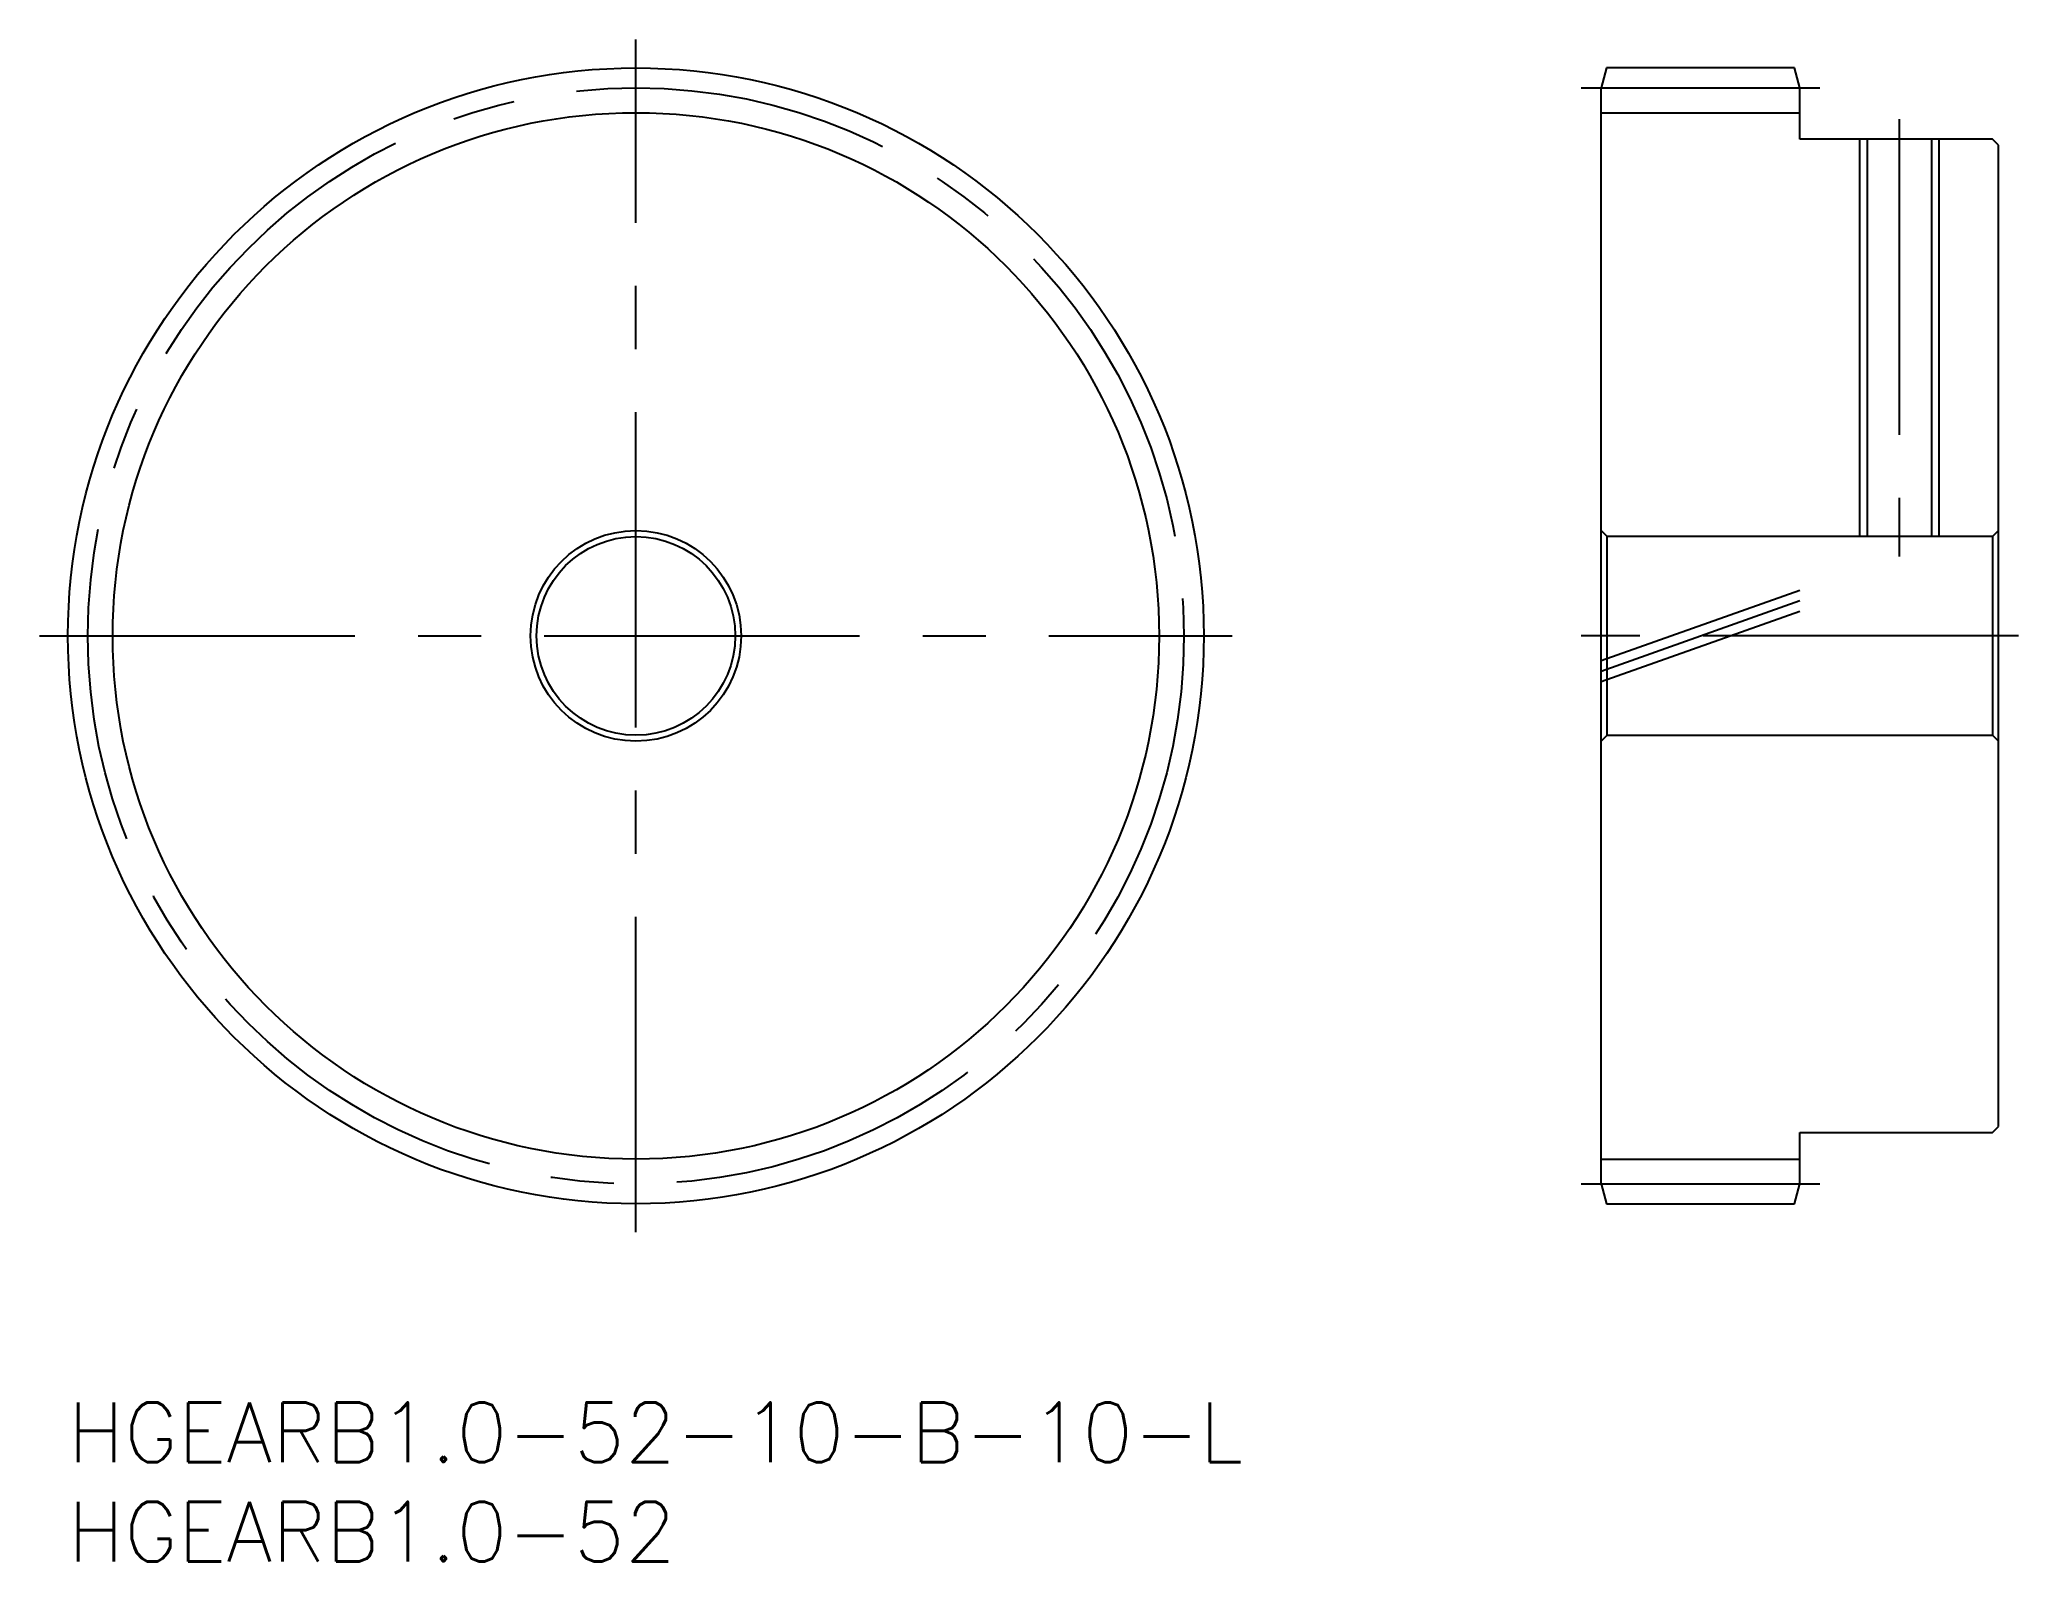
# Model space of a CAD drawing. Extents: x -1.4 to 98.2, y -8 to 68.6.
import ezdxf

# ---------------------------------------------------------------- set-up
doc = ezdxf.new("R2010")
doc.units = 0
doc.header["$LTSCALE"] = 0.5
doc.linetypes.add('CENTER', pattern=[50.8, 31.75, -6.35, 6.35, -6.35])
doc.linetypes.add('PHANTOM', pattern=[63.5, 31.75, -6.35, 6.35, -6.35, 6.35, -6.35])
for name, color, linetype in [('MSM_CENTER', 1, 'CENTER'), ('MSM_CONTINUOUS', 7, 'CONTINUOUS'), ('MSM_IMAGINARY', 6, 'PHANTOM'), ('MSM_NARROW', 5, 'CONTINUOUS'), ('MSM_PART_NUMBER', 7, 'CONTINUOUS')]:
    doc.layers.add(name, color=color, linetype=linetype)
doc.styles.get("Standard").update_dxf_attribs({"font": 'txt.shx', "height": 1, "bigfont": 'bigfont.shx'})

# ---------------------------------------------------------------- blocks, each defined once
blk = doc.blocks.new('*U17')
at = {"layer": 'MSM_PART_NUMBER'}
blk.add_text('HGEARB1.0-52-10-B-10-L', height=3, dxfattribs=at).set_placement((0, -3))
blk = doc.blocks.new('*U18')
at = {"layer": 'MSM_PART_NUMBER'}
blk.add_text('HGEARB1.0-52', height=3, dxfattribs=at).set_placement((0, -8))

msp = doc.modelspace()

# ---------------------------------------------------------------- linework, layer by layer
at = {"layer": 'MSM_CENTER'}
for p, q in [((28.585, 8.571), (28.585, 68.599)), ((76.17, 66.17), (88.17, 66.17)), ((92.17, 64.585), (92.17, 42.585)), ((-1.429, 38.585), (58.599, 38.585)), ((98.17, 38.585), (76.17, 38.585)), ((76.17, 11), (88.17, 11))]:
    msp.add_line(p, q, dxfattribs=at)
msp.add_circle((28.585, 38.585), 27.585, dxfattribs=at)
at = {"layer": 'MSM_CONTINUOUS'}
for p, q in [((77.438, 67.17), (77.17, 66.17)), ((86.902, 67.17), (77.438, 67.17)), ((87.17, 66.17), (86.902, 67.17)), ((77.17, 11), (77.17, 66.17)), ((87.17, 63.585), (87.17, 66.17)), ((77.17, 64.92), (87.17, 64.92)), ((96.87, 63.585), (87.17, 63.585)), ((90.549, 63.585), (90.549, 43.585)), ((93.791, 63.585), (93.791, 43.585)), ((97.17, 63.285), (96.87, 63.585)), ((97.17, 13.885), (97.17, 63.285)), ((77.47, 43.585), (77.17, 43.885)), ((97.17, 43.885), (96.87, 43.585)), ((96.87, 43.585), (77.47, 43.585)), ((77.47, 33.585), (77.47, 43.585)), ((96.87, 43.585), (96.87, 33.585)), ((77.17, 33.285), (77.47, 33.585)), ((77.47, 33.585), (96.87, 33.585)), ((96.87, 33.585), (97.17, 33.285)), ((87.17, 13.585), (96.87, 13.585)), ((87.17, 11), (87.17, 13.585)), ((96.87, 13.585), (97.17, 13.885)), ((77.17, 12.25), (87.17, 12.25)), ((77.17, 11), (77.438, 10)), ((86.902, 10), (87.17, 11)), ((77.438, 10), (86.902, 10))]:
    msp.add_line(p, q, dxfattribs=at)
for radius in [28.585, 5.3, 5]:
    msp.add_circle((28.585, 38.585), radius, dxfattribs=at)
at = {"layer": 'MSM_IMAGINARY'}
for p, q in [((77.17, 37.342), (87.17, 40.889)), ((77.17, 36.812), (87.17, 40.358)), ((77.17, 36.281), (87.17, 39.828))]:
    msp.add_line(p, q, dxfattribs=at)
at = {"layer": 'MSM_NARROW'}
for p, q in [((90.17, 63.585), (90.17, 43.585)), ((94.17, 63.585), (94.17, 43.585))]:
    msp.add_line(p, q, dxfattribs=at)
msp.add_circle((28.585, 38.585), 26.335, dxfattribs=at)

# ---------------------------------------------------------------- block references
at = {"layer": 'MSM_CONTINUOUS'}
for name in ['*U17', '*U18']:
    msp.add_blockref(name, (0, 0), dxfattribs=at)

doc.saveas('drawing.dxf')
